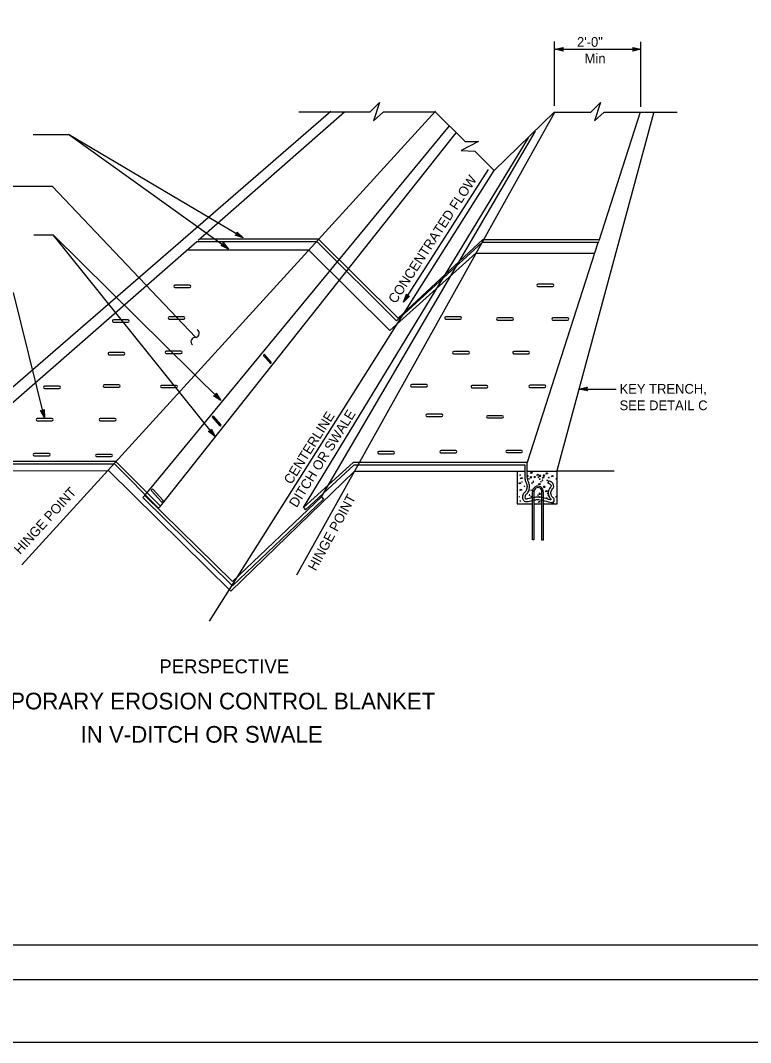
# Model space of a CAD drawing. Extents: x -894 to 866, y -476 to 714.
# Drawn here: x -616 to -90, y -476 to 261 of the extents above; entities that cross this region are included whole.
import ezdxf

# ---------------------------------------------------------------- set-up
doc = ezdxf.new("R2010")
doc.units = 0
for name, color, linetype in [('10 Sheet Format', 7, 'Continuous'), ('56 Stage 3 Anno', 7, 'Continuous'), ('57 Undefined', 7, 'Continuous'), ('60 Nongeo Data', 7, 'Continuous'), ('63 Seal and Sig', 7, 'Continuous')]:
    doc.layers.add(name, color=color, linetype=linetype)

msp = doc.modelspace()

# ---------------------------------------------------------------- linework, layer by layer
at = {"layer": '10 Sheet Format'}
for p, q in [((-813.45, -406.04), (811.55, -406.04)), ((-863.46, -431.04), (836.55, -431.04))]:
    msp.add_line(p, q, dxfattribs=at)
for points in [[(-894.04, 713.56), (865.96, 713.56), (865.96, -476.44), (-894.04, -476.44)], [(-863.46, -431.04), (836.55, -431.04), (836.55, 668.96), (-863.46, 668.96)]]:
    msp.add_lwpolyline(points, close=True, dxfattribs=at)
at = {"layer": '56 Stage 3 Anno'}
for p, q in [((-230.76, 239.73), (-224.85, 241.04)), ((-224.85, 238.41), (-230.76, 239.73)), ((-230.76, 239.73), (-230.76, 239.73)), ((-225.07, 238.76), (-229.4, 239.73)), ((-229.39, 239.73), (-225.08, 240.68)), ((-228.04, 239.73), (-225.26, 240.34)), ((-225.3, 239.11), (-228.04, 239.73)), ((-226.68, 239.73), (-225.49, 239.99)), ((-225.47, 239.46), (-226.68, 239.73)), ((-224.85, 241.04), (-225.64, 239.73)), ((-225.64, 239.73), (-224.85, 238.41)), ((-224.85, 241.04), (-224.85, 241.04)), ((-224.85, 238.41), (-224.85, 238.41)), ((-173.92, 239.73), (-174.71, 241.05)), ((-174.71, 241.05), (-174.71, 241.05)), ((-174.71, 241.05), (-168.8, 239.73)), ((-168.8, 239.73), (-174.71, 238.42)), ((-174.71, 238.42), (-173.92, 239.73)), ((-174.71, 238.42), (-174.71, 238.42)), ((-174.5, 240.7), (-170.16, 239.73)), ((-170.17, 239.73), (-174.48, 238.77)), ((-171.52, 239.73), (-174.3, 239.11)), ((-174.27, 240.34), (-171.52, 239.73)), ((-174.09, 240), (-172.88, 239.73)), ((-172.88, 239.73), (-174.07, 239.47)), ((-168.8, 239.73), (-168.8, 239.73)), ((-599.12, -26.02), (-601.88, -20.63)), ((-601.88, -20.63), (-601.88, -20.63)), ((-601.88, -20.63), (-600.41, -21.06)), ((-599.47, -24.69), (-601.48, -20.77)), ((-599.81, -23.39), (-601.1, -20.85)), ((-600.15, -22.07), (-600.7, -20.98)), ((-600.41, -21.06), (-599.33, -19.97)), ((-600.19, -20.83), (-600.15, -22.07)), ((-599.9, -20.58), (-599.81, -23.39)), ((-599.62, -20.26), (-599.46, -24.7)), ((-599.33, -19.97), (-599.33, -19.97)), ((-599.33, -19.97), (-599.12, -26.02)), ((-599.12, -26.02), (-599.12, -26.02))]:
    msp.add_line(p, q, dxfattribs=at)
for centre, radius, start, end in [((-490.47, 34.96), 3.04, 283.30744, 60.14974), ((-490.37, 28.98), 3.06, 80.65293, 231.15283)]:
    msp.add_arc(centre, radius, start, end, dxfattribs=at)
at = {"layer": '60 Nongeo Data'}
for p, q in [((-231.19, 198.94), (-231.19, 245.42)), ((-168.98, 198.18), (-168.98, 245.15)), ((-230.76, 239.73), (-168.8, 239.73)), ((-692.06, -64.02), (-392.62, 195.01)), ((-615.38, -132.1), (-317.01, 195.04)), ((-488.27, 102.1), (-382.6, 194.54)), ((-417.12, -139.2), (-231.03, 194.47)), ((-229.28, -64.02), (-159.59, 193.84)), ((-169.34, 194.43), (-199.3, 101.73)), ((-526.8, -82), (-306.95, 184.6)), ((-607.23, 178.19), (-581.77, 178.19)), ((-466.28, 95.72), (-581.77, 178.19)), ((-455.7, 103.81), (-581.77, 178.19)), ((-515.51, -89.6), (-302.03, 179.37)), ((-399.31, -83.03), (-244.77, 180.6)), ((-412.2, -90.75), (-250, 175.99)), ((-479.97, -172.65), (-274.63, 152.38)), ((-340.09, 57.41), (-278.73, 153.04)), ((-689.52, 140.97), (-593.52, 140.97)), ((-490.25, 32.23), (-593.52, 140.97)), ((-606.84, 105.85), (-592.8, 105.85)), ((-475.93, -39.43), (-592.8, 105.85)), ((-471.99, -13.39), (-592.8, 105.85)), ((-461.48, 105.6), (-460.14, 106.35)), ((-455.7, 103.81), (-461.48, 105.6)), ((-461.48, 105.6), (-461.48, 105.6)), ((-456.89, 104.48), (-461.1, 105.8)), ((-458.06, 105.16), (-460.78, 106.01)), ((-459.24, 105.84), (-460.4, 106.2)), ((-460.14, 106.35), (-460.17, 107.88)), ((-460.17, 107.88), (-460.17, 107.88)), ((-460.17, 107.88), (-455.7, 103.81)), ((-460.16, 107.47), (-456.88, 104.48)), ((-460.15, 106.67), (-459.24, 105.84)), ((-460.14, 107.05), (-458.06, 105.16)), ((-455.7, 103.81), (-455.7, 103.81)), ((-670.8, -57.56), (-489.28, 101.22)), ((-471.74, 98.32), (-471.74, 98.32)), ((-470.12, 100.39), (-470.12, 100.39)), ((-199.82, 100.14), (-250.98, -58.15)), ((-199.53, 101.03), (-199.78, 100.27)), ((-466.28, 95.72), (-466.28, 95.72)), ((-505.05, 67.98), (-494.39, 67.98)), ((-494.39, 69.6), (-504.98, 69.6)), ((-243.15, 68.7), (-232.49, 68.7)), ((-232.49, 70.32), (-243.07, 70.32)), ((-599.12, -26.02), (-621.51, 64.45)), ((-338.01, 63.09), (-338.01, 63.09)), ((-335.8, 61.67), (-335.8, 61.67)), ((-340.09, 57.41), (-340.09, 57.41)), ((-538.8, 44.59), (-549.38, 44.59)), ((-509.28, 45.23), (-498.62, 45.23)), ((-498.62, 46.85), (-509.2, 46.85)), ((-309.69, 45.13), (-299.04, 45.13)), ((-299.04, 46.75), (-309.62, 46.75)), ((-272.2, 44.51), (-261.54, 44.51)), ((-261.54, 46.13), (-272.12, 46.13)), ((-232.41, 44.42), (-221.75, 44.42)), ((-221.75, 46.04), (-232.34, 46.04)), ((-549.45, 42.97), (-538.8, 42.97)), ((-552.59, 19.4), (-541.94, 19.4)), ((-541.94, 21.02), (-552.52, 21.02)), ((-511.33, 20.42), (-500.67, 20.42)), ((-500.67, 22.04), (-511.25, 22.04)), ((-441.07, 18.75), (-436.42, 13.53)), ((-435.63, 14.23), (-440.25, 19.42)), ((-303.97, 20.14), (-293.31, 20.14)), ((-293.31, 21.76), (-303.9, 21.75)), ((-260.64, 20.23), (-249.99, 20.23)), ((-249.99, 21.85), (-260.57, 21.85)), ((-599.11, -4.89), (-588.46, -4.89)), ((-588.46, -3.27), (-599.04, -3.27)), ((-556.11, -3.83), (-545.45, -3.83)), ((-545.45, -2.21), (-556.03, -2.21)), ((-514.65, -4.24), (-504, -4.24)), ((-504, -2.62), (-514.58, -2.62)), ((-334.28, -3.6), (-323.62, -3.6)), ((-323.62, -1.98), (-334.2, -1.98)), ((-290.71, -4.35), (-280.05, -4.35)), ((-280.05, -2.73), (-290.64, -2.73)), ((-248.92, -4.04), (-238.26, -4.04)), ((-238.26, -2.42), (-248.84, -2.42)), ((-213.39, -5.22), (-186.68, -5.22)), ((-213.39, -5.22), (-213.39, -5.22)), ((-207.5, -3.83), (-207.5, -3.83)), ((-207.46, -6.45), (-207.46, -6.45)), ((-477.15, -10.24), (-475.67, -9.84)), ((-471.99, -13.39), (-477.15, -10.24)), ((-477.15, -10.24), (-477.15, -10.24)), ((-472.98, -12.45), (-476.74, -10.14)), ((-473.94, -11.5), (-476.37, -10.02)), ((-474.92, -10.56), (-475.96, -9.92)), ((-475.67, -9.84), (-475.32, -8.34)), ((-475.61, -9.53), (-474.92, -10.56)), ((-475.49, -9.16), (-473.94, -11.5)), ((-475.41, -8.74), (-472.97, -12.45)), ((-475.32, -8.34), (-475.32, -8.34)), ((-475.32, -8.34), (-471.99, -13.39)), ((-471.99, -13.39), (-471.99, -13.39)), ((-604.4, -28.1), (-593.74, -28.1)), ((-593.74, -26.48), (-604.33, -26.48)), ((-558.91, -28.1), (-548.25, -28.1)), ((-548.25, -26.48), (-558.83, -26.48)), ((-477.96, -25.82), (-472.79, -31.62)), ((-471.91, -30.83), (-477.04, -25.07)), ((-323.2, -25.06), (-312.55, -25.06)), ((-312.55, -23.44), (-323.13, -23.44)), ((-279.48, -26.12), (-268.82, -26.12)), ((-268.82, -24.49), (-279.41, -24.5)), ((-480.73, -35.75), (-480.73, -35.75)), ((-478.72, -34.06), (-478.72, -34.06)), ((-475.93, -39.43), (-475.93, -39.43)), ((-347.37, -50.25), (-357.95, -50.25)), ((-313.09, -51.13), (-302.44, -51.13)), ((-302.44, -49.51), (-313.02, -49.51)), ((-265.67, -51.09), (-255.02, -51.09)), ((-255.02, -49.47), (-265.6, -49.48)), ((-606.51, -53.42), (-595.86, -53.42)), ((-595.86, -51.8), (-606.44, -51.8)), ((-561.58, -53.95), (-550.92, -53.95)), ((-550.92, -52.33), (-561.51, -52.33)), ((-358.03, -51.87), (-347.37, -51.87)), ((-257.95, -64.41), (-252.51, -64.42)), ((-251.09, -64.41), (-229.21, -64.41)), ((-248.54, -66.21), (-248, -65.34)), ((-247.13, -65.74), (-248.54, -66.21)), ((-248.13, -65.21), (-247.13, -65.74)), ((-237.45, -66.52), (-236.91, -65.66)), ((-236.04, -66.06), (-237.45, -66.52)), ((-237.05, -65.53), (-236.04, -66.06)), ((-256.84, -73.62), (-256.31, -72.76)), ((-255.44, -73.16), (-256.84, -73.62)), ((-256.44, -72.62), (-255.44, -73.16)), ((-255.82, -67.04), (-256.18, -67.2)), ((-256.18, -67.2), (-256.12, -67.14)), ((-256.12, -67.14), (-255.85, -67.54)), ((-255.85, -67.54), (-255.78, -67)), ((-255.67, -69.92), (-255.13, -69.05)), ((-254.27, -69.45), (-255.67, -69.92)), ((-255.27, -68.92), (-254.27, -69.45)), ((-254.41, -71.95), (-254.77, -72.12)), ((-254.77, -72.12), (-254.71, -72.05)), ((-254.71, -72.05), (-254.44, -72.45)), ((-254.44, -72.45), (-254.37, -71.92)), ((-250.18, -67.78), (-250.55, -67.94)), ((-250.55, -67.94), (-250.48, -67.88)), ((-250.48, -67.88), (-250.22, -68.28)), ((-250.22, -68.28), (-250.15, -67.74)), ((-249.34, -69.76), (-249.71, -69.93)), ((-249.71, -69.93), (-249.64, -69.86)), ((-249.64, -69.86), (-249.38, -70.26)), ((-249.38, -70.26), (-249.31, -69.73)), ((-248.14, -68.49), (-248.8, -68.69)), ((-248.67, -68.56), (-248.67, -69.22)), ((-248.67, -69.22), (-247.6, -69.09)), ((-247.6, -69.09), (-248.14, -68.49)), ((-247.36, -72.94), (-247.73, -73.11)), ((-247.73, -73.11), (-247.66, -73.04)), ((-247.66, -73.04), (-247.4, -73.44)), ((-247.4, -73.44), (-247.33, -72.91)), ((-246.13, -72.02), (-246.73, -72.02)), ((-246.67, -71.96), (-246.47, -72.56)), ((-246.47, -72.56), (-246.13, -72.02)), ((-245.33, -68.29), (-246, -68.49)), ((-245.87, -68.36), (-245.87, -69.03)), ((-245.87, -69.03), (-244.8, -68.89)), ((-244.8, -68.89), (-245.33, -68.29)), ((-244, -67.56), (-243.46, -66.69)), ((-242.6, -67.09), (-244, -67.56)), ((-243.6, -66.56), (-242.6, -67.09)), ((-242.79, -68.72), (-243.16, -68.89)), ((-243.16, -68.89), (-243.09, -68.82)), ((-243.09, -68.82), (-242.82, -69.22)), ((-242.82, -69.22), (-242.76, -68.69)), ((-242.63, -74.25), (-242.1, -73.38)), ((-242.26, -69.82), (-241.93, -70.29)), ((-242.26, -69.82), (-241.53, -70.02)), ((-241.58, -67.46), (-242.25, -67.66)), ((-242.23, -73.25), (-241.23, -73.78)), ((-242.12, -67.52), (-242.12, -68.19)), ((-242.12, -68.19), (-241.05, -68.06)), ((-241.93, -70.29), (-241.46, -70.22)), ((-241.05, -68.06), (-241.58, -67.46)), ((-241.46, -70.22), (-241.53, -70.02)), ((-240.81, -71.91), (-241.18, -72.07)), ((-241.18, -72.07), (-241.11, -72.01)), ((-241.11, -72.01), (-240.84, -72.4)), ((-240.84, -72.4), (-240.78, -71.87)), ((-239.58, -70.99), (-240.18, -70.99)), ((-240.11, -70.92), (-239.91, -71.52)), ((-239.99, -69.62), (-239.46, -68.76)), ((-238.59, -69.16), (-239.99, -69.62)), ((-239.91, -71.52), (-239.58, -70.99)), ((-239.59, -68.62), (-238.59, -69.16)), ((-238.78, -67.26), (-239.45, -67.46)), ((-239.31, -67.32), (-239.31, -67.99)), ((-239.31, -67.99), (-238.25, -67.86)), ((-238.25, -67.86), (-238.78, -67.26)), ((-236.36, -70.86), (-236.72, -71.02)), ((-236.66, -70.96), (-236.39, -71.36)), ((-236.39, -71.36), (-236.32, -70.82)), ((-236.32, -70.82), (-236.39, -70.89)), ((-235.71, -68.79), (-235.38, -69.26)), ((-235.71, -68.79), (-234.98, -68.99)), ((-235.38, -69.26), (-234.91, -69.19)), ((-234.91, -69.19), (-234.98, -68.99)), ((-233.44, -68.59), (-232.91, -67.72)), ((-232.04, -68.12), (-233.44, -68.59)), ((-233.04, -67.59), (-232.04, -68.12)), ((-229.8, -69.82), (-230.17, -69.99)), ((-230.1, -69.92), (-229.84, -70.32)), ((-229.84, -70.32), (-229.77, -69.79)), ((-229.77, -69.79), (-229.84, -69.85)), ((-521.91, -78.67), (-514.82, -86.63)), ((-513.61, -85.55), (-520.65, -77.65)), ((-256.22, -78.34), (-255.69, -77.47)), ((-254.82, -77.87), (-256.22, -78.34)), ((-255.82, -77.34), (-254.82, -77.87)), ((-252.7, -75.1), (-253.07, -75.27)), ((-253.07, -75.27), (-253, -75.2)), ((-253, -75.2), (-252.74, -75.6)), ((-252.74, -75.6), (-252.67, -75.07)), ((-247.9, -77.86), (-248.27, -78.03)), ((-248.27, -78.03), (-248.2, -77.96)), ((-248.2, -77.96), (-247.94, -78.36)), ((-247.94, -78.36), (-247.87, -77.83)), ((-247.06, -114.05), (-247.07, -79.32)), ((-246.07, -79.32), (-246.04, -114.05)), ((-241.23, -73.78), (-242.63, -74.25)), ((-241.81, -80.34), (-242.48, -80.54)), ((-242.35, -80.41), (-242.35, -81.07)), ((-242.35, -81.07), (-241.28, -80.94)), ((-241.28, -80.94), (-241.81, -80.34)), ((-240.24, -114.09), (-240.26, -79.41)), ((-239.24, -79.46), (-239.27, -114.09)), ((-238.53, -75.29), (-239.19, -75.49)), ((-239.06, -75.35), (-239.06, -76.02)), ((-239.06, -76.02), (-237.99, -75.89)), ((-237.99, -75.89), (-238.53, -75.29)), ((-237.68, -79.41), (-237.14, -78.54)), ((-236.27, -78.94), (-237.68, -79.41)), ((-237.27, -78.41), (-236.27, -78.94)), ((-236.39, -80.88), (-235.86, -80.01)), ((-399.31, -83.03), (-397.94, -84.62)), ((-256.38, -82.8), (-256.75, -82.97)), ((-256.75, -82.97), (-256.68, -82.9)), ((-256.68, -82.9), (-256.42, -83.3)), ((-256.42, -83.3), (-256.35, -82.77)), ((-255.76, -85.81), (-256.13, -85.97)), ((-256.13, -85.97), (-256.06, -85.91)), ((-256.06, -85.91), (-255.79, -86.31)), ((-255.79, -86.31), (-255.73, -85.77)), ((-249.1, -81.45), (-249.47, -81.61)), ((-249.4, -81.55), (-249.14, -81.95)), ((-249.14, -81.95), (-249.07, -81.41)), ((-249.07, -81.41), (-249.14, -81.48)), ((-247.9, -82.58), (-248.27, -82.75)), ((-248.2, -82.68), (-247.94, -83.08)), ((-247.94, -83.08), (-247.87, -82.55)), ((-247.87, -82.55), (-247.94, -82.61)), ((-243.02, -81.61), (-243.39, -81.77)), ((-243.39, -81.77), (-243.32, -81.71)), ((-243.32, -81.71), (-243.05, -82.11)), ((-243.05, -82.11), (-242.99, -81.57)), ((-242.86, -87.13), (-242.33, -86.26)), ((-241.46, -86.66), (-242.86, -87.13)), ((-242.49, -82.71), (-242.16, -83.17)), ((-242.49, -82.71), (-241.76, -82.91)), ((-242.46, -86.13), (-241.46, -86.66)), ((-242.16, -83.17), (-241.69, -83.11)), ((-241.69, -83.11), (-241.76, -82.91)), ((-236.59, -83.74), (-236.95, -83.91)), ((-236.89, -83.84), (-236.62, -84.24)), ((-236.62, -84.24), (-236.55, -83.71)), ((-236.55, -83.71), (-236.62, -83.77)), ((-235.94, -81.67), (-235.61, -82.14)), ((-235.94, -81.67), (-235.21, -81.87)), ((-235.61, -82.14), (-235.14, -82.07)), ((-235.14, -82.07), (-235.21, -81.87)), ((-232.2, -87.13), (-232.87, -87.33)), ((-232.74, -87.2), (-232.74, -87.87)), ((-232.74, -87.87), (-231.67, -87.73)), ((-231.67, -87.73), (-232.2, -87.13)), ((-230.03, -82.7), (-230.4, -82.87)), ((-230.33, -82.8), (-230.07, -83.2)), ((-230.07, -83.2), (-230, -82.67)), ((-230, -82.67), (-230.07, -82.74)), ((-516.9, -91.1), (-515.51, -89.6)), ((-412.2, -90.75), (-410.7, -92.38)), ((-246.04, -114.05), (-247.06, -114.05)), ((-239.27, -114.09), (-240.24, -114.09))]:
    msp.add_line(p, q, dxfattribs=at)
for points in [[(-415.61, 194.54), (-364.21, 194.54)], [(-354.5, 194.54), (-317.19, 194.54), (-295.7, 173.19)], [(-288.74, 166.27), (-274.71, 152.34), (-231.53, 194.43), (-205.08, 194.43)], [(-195.38, 194.43), (-142.61, 194.43)], [(-489.29, 101.1), (-402.6, 101.1), (-345.06, 43.93)], [(-487.12, 103.08), (-401.63, 103.08), (-343.98, 45.81)], [(-345.06, 43.93), (-283.01, 100.59), (-199.71, 100.59)], [(-343.98, 45.81), (-282.82, 102.58), (-198.98, 102.58)], [(-496.2, 95.12), (-408.58, 95.12), (-350.04, 36.96)], [(-350.04, 36.96), (-287.99, 92.67), (-202.12, 92.67)], [(-515.51, -89.6), (-547.62, -57.52), (-670.8, -57.56)], [(-251.04, -58.1), (-376.38, -58.1), (-412.2, -90.75)], [(-250.93, -67.51), (-250.98, -58.15)], [(-669.12, -67.96), (-669.13, -59.19), (-548.69, -59.23), (-516.9, -91.1)], [(-664.08, -64.1), (-553.02, -64.07), (-464.71, -151.08), (-375.45, -64.41), (-258.07, -64.39), (-258.06, -87.96), (-247.05, -87.96)], [(-410.76, -92.42), (-375.72, -59.91), (-252.63, -59.92), (-252.61, -67.59)], [(-239.28, -87.96), (-229.31, -87.96), (-229.31, -64.32), (-188.15, -64.33)], [(-526.8, -82), (-528.26, -83.48), (-463.4, -147.1)], [(-526.8, -82), (-463.4, -144.03)], [(-399.31, -83.03), (-463.4, -144.03)], [(-463.4, -147.1), (-397.94, -84.62)], [(-246.06, -87.96), (-240.25, -87.96)]]:
    msp.add_lwpolyline(points, dxfattribs=at)
for points in [[(-470.12, 100.39), (-466.28, 95.72), (-471.74, 98.32), (-471.36, 98.47), (-467.36, 96.56), (-470.17, 99.99), (-470.22, 99.59), (-468.42, 97.39), (-470.98, 98.62), (-470.6, 98.76), (-469.49, 98.23), (-470.27, 99.18), (-470.31, 98.87), (-471.74, 98.32), (-470.31, 98.87)], [(-335.8, 61.67), (-340.09, 57.41), (-338.01, 63.09), (-337.83, 62.73), (-339.36, 58.57), (-336.2, 61.69), (-336.61, 61.7), (-338.62, 59.7), (-337.65, 62.36), (-337.47, 62), (-337.89, 60.85), (-337.01, 61.71), (-337.33, 61.72), (-338.01, 63.09), (-337.33, 61.72)], [(-207.46, -6.45), (-213.39, -5.22), (-207.5, -3.83), (-207.71, -4.18), (-212.02, -5.2), (-207.68, -6.11), (-207.89, -5.76), (-210.67, -5.18), (-207.91, -4.53), (-208.12, -4.88), (-209.31, -5.16), (-208.1, -5.42), (-208.27, -5.15), (-207.5, -3.83), (-208.27, -5.15)], [(-478.72, -34.06), (-475.93, -39.43), (-480.73, -35.75), (-480.33, -35.69), (-476.81, -38.38), (-478.85, -34.44), (-478.99, -34.83), (-477.68, -37.35), (-479.93, -35.62), (-479.52, -35.56), (-478.55, -36.3), (-479.12, -35.21), (-479.22, -35.51), (-480.73, -35.75), (-479.22, -35.51)]]:
    msp.add_lwpolyline(points, close=True, dxfattribs=at)
for centre, radius, start, end in [((-504.94, 68.79), 0.81, 92.55762, 270), ((-494.39, 68.79), 0.81, 270, 90), ((-243.04, 69.51), 0.81, 92.55762, 270), ((-232.49, 69.51), 0.81, 270, 90), ((-549.34, 43.78), 0.81, 92.55762, 270), ((-538.8, 43.78), 0.81, 270, 90), ((-509.17, 46.04), 0.81, 92.55762, 270), ((-498.62, 46.04), 0.81, 270, 90), ((-309.58, 45.94), 0.81, 92.55762, 270), ((-299.04, 45.94), 0.81, 270, 90), ((-272.09, 45.32), 0.81, 92.55762, 270), ((-261.54, 45.32), 0.81, 270, 90), ((-232.3, 45.23), 0.81, 92.55762, 270), ((-221.76, 45.23), 0.81, 270, 90), ((-552.48, 20.21), 0.81, 92.55762, 270), ((-541.94, 20.21), 0.81, 270, 90), ((-511.22, 21.23), 0.81, 92.55762, 270), ((-500.67, 21.23), 0.81, 270, 90), ((-440.63, 19.05), 0.531, 44.2481, 221.69048), ((-303.86, 20.95), 0.81, 92.55762, 270), ((-293.31, 20.95), 0.81, 270, 90), ((-260.53, 21.04), 0.81, 92.55762, 270), ((-249.99, 21.04), 0.81, 270, 90), ((-436.03, 13.88), 0.532, 221.69048, 41.69048), ((-599, -4.08), 0.81, 92.55762, 270), ((-588.46, -4.08), 0.81, 270, 90), ((-556, -3.02), 0.81, 92.55762, 270), ((-545.45, -3.02), 0.81, 270, 90), ((-514.55, -3.43), 0.81, 92.55762, 270), ((-504, -3.43), 0.81, 270, 90), ((-334.17, -2.79), 0.81, 92.55762, 270), ((-323.62, -2.79), 0.81, 270, 90), ((-290.6, -3.54), 0.81, 92.55762, 270), ((-280.05, -3.54), 0.81, 270, 90), ((-248.81, -3.23), 0.81, 92.55762, 270), ((-238.26, -3.23), 0.81, 270, 90), ((-604.29, -27.29), 0.81, 92.55762, 270), ((-593.74, -27.29), 0.81, 270, 90), ((-558.8, -27.29), 0.81, 92.55762, 270), ((-548.25, -27.29), 0.81, 270, 90), ((-477.46, -25.49), 0.59, 44.2481, 221.69048), ((-323.09, -24.25), 0.81, 92.55762, 270), ((-312.55, -24.25), 0.81, 270, 90), ((-279.37, -25.3), 0.81, 92.55762, 270), ((-268.82, -25.3), 0.81, 270, 90), ((-472.35, -31.23), 0.591, 221.69048, 41.69048), ((-357.92, -51.06), 0.81, 92.55762, 270), ((-347.37, -51.06), 0.81, 270, 90), ((-312.98, -50.32), 0.81, 92.55762, 270), ((-302.44, -50.32), 0.81, 270, 90), ((-265.56, -50.28), 0.81, 92.55762, 270), ((-255.02, -50.28), 0.81, 270, 90), ((-606.4, -52.61), 0.81, 92.55762, 270), ((-595.86, -52.61), 0.81, 270, 90), ((-561.47, -53.14), 0.81, 92.55762, 270), ((-550.92, -53.14), 0.81, 270, 90), ((-521.23, -78.21), 0.81, 44.2481, 221.69048), ((-514.22, -86.09), 0.81, 221.69048, 41.69048)]:
    msp.add_arc(centre, radius, start, end, dxfattribs=at)
for centre, major_axis in [((-243.15, -79.18), (0, -3.92)), ((-243.15, -79.22), (0, -2.9))]:
    msp.add_ellipse(centre, major_axis=major_axis, ratio=0.999991, start_param=1.510257, end_param=4.748244, dxfattribs=at)
at = {"layer": '63 Seal and Sig'}
for p, q in [((-364.21, 194.54), (-357.35, 201.47)), ((-357.35, 201.47), (-361.65, 188.04)), ((-205.08, 194.43), (-198.1, 201.47)), ((-198.1, 201.47), (-202.4, 188.04)), ((-361.65, 188.04), (-354.5, 194.54)), ((-202.4, 188.04), (-195.38, 194.43)), ((-286.01, 173.18), (-298.59, 166.8)), ((-295.7, 173.19), (-286.01, 173.18)), ((-298.59, 166.8), (-288.74, 166.27)), ((-235.29, -71.41), (-236.1, -73.02))]:
    msp.add_line(p, q, dxfattribs=at)
for points in [[(-252.67, -67.76), (-252.57, -69.23), (-252.06, -71.67), (-251.03, -74.87), (-251.03, -76.28), (-251.93, -78.97), (-253.34, -80.5), (-253.98, -81.78), (-253.98, -84.6), (-253.6, -85.3), (-253.04, -85.98), (-251.93, -86.39), (-250.27, -86.27), (-245.79, -85.24), (-243.35, -84.98), (-239.62, -85.45), (-234.43, -86.85), (-232.26, -86.8), (-231.61, -86.32), (-231.47, -86.01), (-231.36, -85.55), (-231.45, -84.47), (-232.99, -82.81), (-233.76, -79.73), (-232.73, -77.3), (-231.96, -76.41), (-231.84, -74.51), (-232.99, -72.56), (-235.29, -71.41)], [(-236.1, -73.02), (-234.27, -73.94), (-233.67, -74.95), (-233.72, -75.69), (-234.28, -76.34), (-235.65, -79.59), (-234.63, -83.69), (-234, -84.38), (-233.8, -84.56), (-233.85, -85.04), (-234.04, -85.11), (-234.4, -85.06), (-235.43, -84.78), (-239.27, -83.67), (-243.34, -83.17), (-246.08, -83.46), (-250.54, -84.48), (-251.67, -84.56), (-251.96, -84.46), (-252.09, -84.29), (-252.17, -84.14), (-252.17, -82.21), (-251.84, -81.54), (-250.34, -79.9), (-249.23, -76.57), (-249.23, -74.59), (-250.31, -71.21), (-250.78, -68.99), (-250.87, -67.64)]]:
    msp.add_spline(points, degree=3, dxfattribs=at)

# ---------------------------------------------------------------- texts
at = {"layer": '57 Undefined'}
for s, height, p in [('2\'-0"', 7, (-214.95, 241.51)), ('Min', 7, (-209.45, 229.61)), ('KEY TRENCH,', 7, (-184.23, -8.58)), ('SEE DETAIL C', 7, (-184.23, -20.48)), ('PERSPECTIVE', 10, (-516.26, -210.21)), ('TEMPORARY EROSION CONTROL BLANKET', 12, (-657.78, -236.21)), ('IN V-DITCH OR SWALE', 12, (-573.1, -260.21))]:
    msp.add_text(s, height=height, dxfattribs=at).set_placement(p)
for s, rotation, p in [('CONCENTRATED FLOW', 56.81987, (-345.77, 55.83)), ('CENTERLINE', 57.83805, (-421.01, -74.54)), ('DITCH OR SWALE', 57.83805, (-417.23, -91.21)), ('HINGE POINT', 47.63407, (-616.61, -124.99)), ('HINGE POINT', 61.33778, (-403.39, -136.91))]:
    msp.add_text(s, height=7, rotation=rotation, dxfattribs=at).set_placement(p)

doc.saveas('drawing.dxf')
